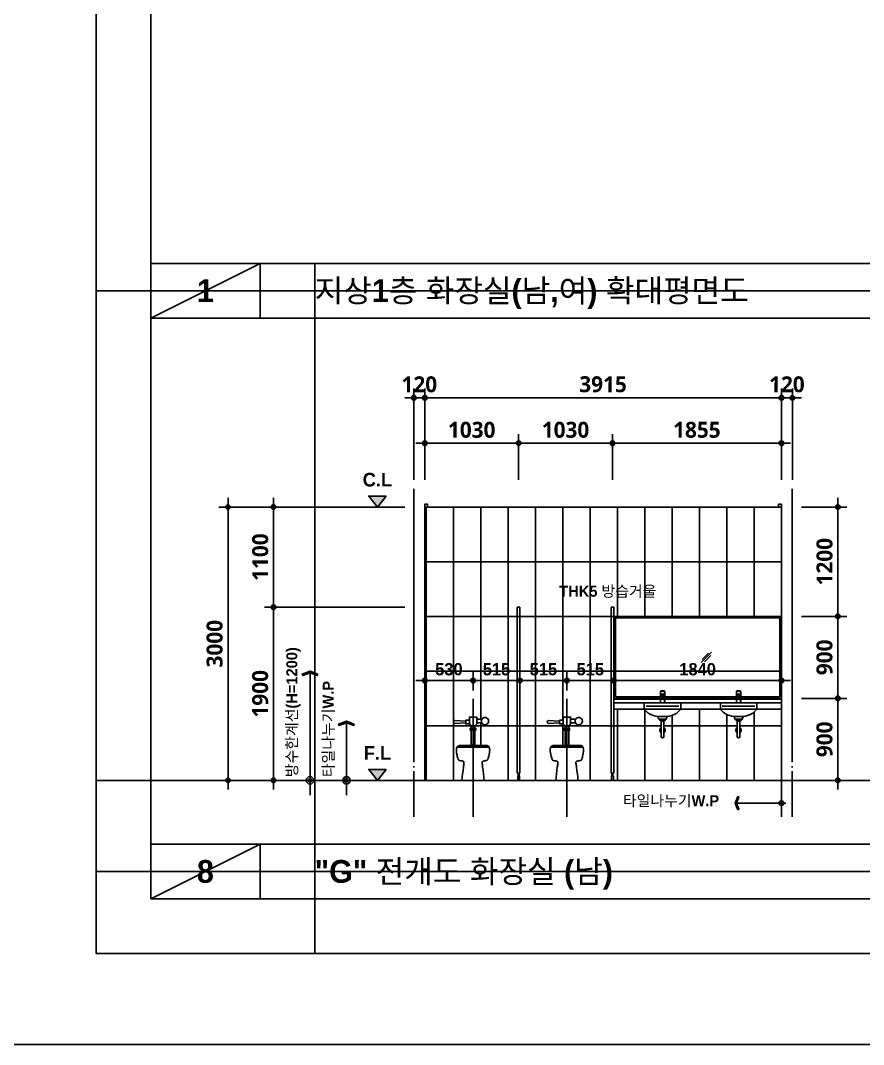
# Model space of a CAD drawing. Header units: millimetres. Extents: x 0 to 336000, y 0 to 30768.
# Drawn here: x 168195 to 177450, y 0 to 11241 of the extents above; entities that cross this region are included whole.
import ezdxf
from ezdxf.enums import TextEntityAlignment as Align

# ---------------------------------------------------------------- set-up
doc = ezdxf.new("R2010")
doc.units = ezdxf.units.MM
doc.header["$LTSCALE"] = 50
doc.linetypes.add('CEN', pattern=[62, 60, -1, 0, -1])
doc.linetypes.add('HID', pattern=[0.5, 0.25, -0.25])
doc.layers.get('Defpoints').update_dxf_attribs({"color": 153})
for name, color, linetype in [('A-ANNO-DIM', 4, 'Continuous'), ('A-ANNO-GRA1', 7, 'Continuous'), ('A-ANNO-LEAD', 4, 'Continuous'), ('A-ANNO-SYMB', 7, 'Continuous'), ('A-ANNO-TEXT1', 7, 'Continuous'), ('A-CEN', 1, 'CEN'), ('A-FLOR-TOIL-ELE2', 4, 'Continuous'), ('A-FLOR-TOIL-TILE', 8, 'Continuous'), ('A-ST-AXIS-DIM', 7, 'Continuous'), ('CEN', 1, 'Continuous'), ('DIM', 7, 'Continuous'), ('ELE2', 3, 'Continuous'), ('FUR', 4, 'Continuous'), ('HAT', 5, 'Continuous'), ('HID', 7, 'HID'), ('TO', 4, 'Continuous')]:
    doc.layers.add(name, color=color, linetype=linetype)
doc.layers.add('G(그리드1)', color=185, linetype='Continuous', plot=False)
doc.layers.add('G(그리드2)', color=235, linetype='Continuous', plot=False)
doc.styles.add('2020음성 1차', font='나눔고딕Bold.ttf')
doc.styles.add('SH_진천_나눔', font='')
doc.styles.get('SH_진천_나눔').set_extended_font_data('NanumGothic', bold=True)
doc.dimstyles.new('SHP 50', dxfattribs={"dimscale": 50, "dimtxt": 3.5, "dimasz": 1, "dimexe": 2, "dimexo": 2, "dimgap": 1, "dimtad": 1, "dimdec": 0, "dimzin": 0, "dimdsep": 46, "dimtxsty": 'SH_진천_나눔', "dimblk": 'DIMDOT', "dimcen": 0.09, "dimclrd": 256, "dimclre": 256, "dimclrt": 3, "dimadec": 0, "dimazin": 1, "dimtfac": 1, "dimtdec": 0, "dimtix": 1, "dimtmove": 2, "dimatfit": 0, "dimldrblk": 'DIMDOT', "dimfxl": 1, "dimtolj": 1, "dimtzin": 0, "dimlwd": -1, "dimlwe": -1, "dimarcsym": 0})
doc.dimstyles.new('SHP 50내부', dxfattribs={"dimscale": 50, "dimtxt": 2.7, "dimasz": 1, "dimexe": 2, "dimexo": 2, "dimgap": 1, "dimtad": 1, "dimdec": 0, "dimzin": 0, "dimdsep": 46, "dimtxsty": '2020음성 1차', "dimblk": 'DIMDOT', "dimcen": 0.09, "dimclrd": 256, "dimclre": 256, "dimclrt": 3, "dimadec": 0, "dimazin": 1, "dimtfac": 1, "dimtdec": 0, "dimtix": 1, "dimtmove": 2, "dimatfit": 0, "dimldrblk": 'DIMDOT', "dimfxl": 1, "dimtolj": 1, "dimtzin": 0, "dimlwd": -1, "dimlwe": -1, "dimarcsym": 0})

# ---------------------------------------------------------------- blocks, each defined once
blk = doc.blocks.new('DIMDOT')
at = {"color": 0}
blk.add_line((-2, 0), (2, 0), dxfattribs=at)
for radius in [0.5, 0.25]:
    blk.add_circle((0, 0), radius, dxfattribs=at)
blk = doc.blocks.new('*D22135')
at = {"layer": 'A-ST-AXIS-DIM'}
for p, q in [((172514, 6200), (172514, 7200)), ((172634, 6200), (172634, 7200)), ((172464, 7100), (172414, 7100)), ((172634, 7100), (172514, 7100)), ((172684, 7100), (172734, 7100))]:
    blk.add_line(p, q, dxfattribs=at)
at = {"layer": 'Defpoints', "color": 0}
for p in [(172514, 7100), (172514, 6100), (172634, 6100)]:
    blk.add_point(p, dxfattribs=at)
at = {"layer": 'A-ST-AXIS-DIM', "linetype": 'ByBlock', "xscale": 50, "yscale": 50, "zscale": 50}
blk.add_blockref('DIMDOT', (172514, 7100), dxfattribs=at)
at = {"layer": 'A-ST-AXIS-DIM', "linetype": 'ByBlock', "xscale": 50, "yscale": 50, "zscale": 50, "rotation": 180}
blk.add_blockref('DIMDOT', (172634, 7100), dxfattribs=at)
at = {"layer": 'A-ST-AXIS-DIM', "color": 3, "insert": (172574, 7246), "char_height": 175, "attachment_point": 5, "style": 'SH_진천_나눔'}
blk.add_mtext('\\A1;120', dxfattribs=at)
blk = doc.blocks.new('*D22136')
at = {"layer": 'A-ST-AXIS-DIM'}
for p, q in [((172634, 6200), (172634, 7200)), ((176549, 6200), (176549, 7200)), ((172684, 7100), (176499, 7100))]:
    blk.add_line(p, q, dxfattribs=at)
at = {"layer": 'Defpoints', "color": 0}
for p in [(176549, 7100), (172634, 6100), (176549, 6100)]:
    blk.add_point(p, dxfattribs=at)
at = {"layer": 'A-ST-AXIS-DIM', "linetype": 'ByBlock', "xscale": 50, "yscale": 50, "zscale": 50, "rotation": 180}
blk.add_blockref('DIMDOT', (172634, 7100), dxfattribs=at)
at = {"layer": 'A-ST-AXIS-DIM', "linetype": 'ByBlock', "xscale": 50, "yscale": 50, "zscale": 50}
blk.add_blockref('DIMDOT', (176549, 7100), dxfattribs=at)
at = {"layer": 'A-ST-AXIS-DIM', "color": 3, "insert": (174591, 7247), "char_height": 175, "attachment_point": 5, "style": 'SH_진천_나눔'}
blk.add_mtext('\\A1;3915', dxfattribs=at)
blk = doc.blocks.new('*D22137')
at = {"layer": 'A-ST-AXIS-DIM'}
for p, q in [((176549, 6200), (176549, 7200)), ((176669, 6200), (176669, 7200)), ((176499, 7100), (176449, 7100)), ((176549, 7100), (176669, 7100)), ((176719, 7100), (176769, 7100))]:
    blk.add_line(p, q, dxfattribs=at)
at = {"layer": 'Defpoints', "color": 0}
for p in [(176669, 7100), (176549, 6100), (176669, 6100)]:
    blk.add_point(p, dxfattribs=at)
at = {"layer": 'A-ST-AXIS-DIM', "linetype": 'ByBlock', "xscale": 50, "yscale": 50, "zscale": 50}
blk.add_blockref('DIMDOT', (176549, 7100), dxfattribs=at)
at = {"layer": 'A-ST-AXIS-DIM', "linetype": 'ByBlock', "xscale": 50, "yscale": 50, "zscale": 50, "rotation": 180}
blk.add_blockref('DIMDOT', (176669, 7100), dxfattribs=at)
at = {"layer": 'A-ST-AXIS-DIM', "color": 3, "insert": (176609, 7246), "char_height": 175, "attachment_point": 5, "style": 'SH_진천_나눔'}
blk.add_mtext('\\A1;120', dxfattribs=at)
blk = doc.blocks.new('*D22138')
at = {"layer": 'A-ST-AXIS-DIM'}
for p, q in [((172414, 5900), (170374, 5900)), ((170474, 5850), (170474, 2950)), ((172414, 2900), (170374, 2900))]:
    blk.add_line(p, q, dxfattribs=at)
at = {"layer": 'Defpoints', "color": 0}
for p in [(172514, 5900), (170474, 2900), (172514, 2900)]:
    blk.add_point(p, dxfattribs=at)
at = {"layer": 'A-ST-AXIS-DIM', "linetype": 'ByBlock', "xscale": 50, "yscale": 50, "zscale": 50}
for p, rotation in [((170474, 5900), 90), ((170474, 2900), 270)]:
    blk.add_blockref('DIMDOT', p, dxfattribs=dict(at, rotation=rotation))
at = {"layer": 'A-ST-AXIS-DIM', "color": 3, "insert": (170327, 4400), "char_height": 175, "attachment_point": 5, "rotation": 90, "style": 'SH_진천_나눔'}
blk.add_mtext('\\A1;3000', dxfattribs=at)
blk = doc.blocks.new('*D22139')
at = {"layer": 'A-ST-AXIS-DIM'}
for p, q in [((172414, 5900), (170874, 5900)), ((170974, 4850), (170974, 5850)), ((172414, 4800), (170874, 4800))]:
    blk.add_line(p, q, dxfattribs=at)
at = {"layer": 'Defpoints', "color": 0}
for p in [(170974, 5900), (172514, 5900), (172514, 4800)]:
    blk.add_point(p, dxfattribs=at)
at = {"layer": 'A-ST-AXIS-DIM', "linetype": 'ByBlock', "xscale": 50, "yscale": 50, "zscale": 50}
for p, rotation in [((170974, 5900), 90), ((170974, 4800), 270)]:
    blk.add_blockref('DIMDOT', p, dxfattribs=dict(at, rotation=rotation))
at = {"layer": 'A-ST-AXIS-DIM', "color": 3, "insert": (170828, 5350), "char_height": 175, "attachment_point": 5, "rotation": 90, "style": 'SH_진천_나눔'}
blk.add_mtext('\\A1;1100', dxfattribs=at)
blk = doc.blocks.new('*D22140')
at = {"layer": 'A-ST-AXIS-DIM'}
for p, q in [((172414, 4800), (170874, 4800)), ((170974, 4750), (170974, 2950)), ((172414, 2900), (170874, 2900))]:
    blk.add_line(p, q, dxfattribs=at)
at = {"layer": 'Defpoints', "color": 0}
for p in [(172514, 4800), (170974, 2900), (172514, 2900)]:
    blk.add_point(p, dxfattribs=at)
at = {"layer": 'A-ST-AXIS-DIM', "linetype": 'ByBlock', "xscale": 50, "yscale": 50, "zscale": 50}
for p, rotation in [((170974, 4800), 90), ((170974, 2900), 270)]:
    blk.add_blockref('DIMDOT', p, dxfattribs=dict(at, rotation=rotation))
at = {"layer": 'A-ST-AXIS-DIM', "color": 3, "insert": (170827, 3850), "char_height": 175, "attachment_point": 5, "rotation": 90, "style": 'SH_진천_나눔'}
blk.add_mtext('\\A1;1900', dxfattribs=at)
blk = doc.blocks.new('*D22141')
at = {"layer": 'A-ST-AXIS-DIM'}
for p, q in [((176769, 4700), (177269, 4700)), ((177169, 3850), (177169, 4650)), ((176769, 3800), (177269, 3800))]:
    blk.add_line(p, q, dxfattribs=at)
at = {"layer": 'Defpoints', "color": 0}
for p in [(176669, 4700), (177169, 4700), (176669, 3800)]:
    blk.add_point(p, dxfattribs=at)
at = {"layer": 'A-ST-AXIS-DIM', "linetype": 'ByBlock', "xscale": 50, "yscale": 50, "zscale": 50}
for p, rotation in [((177169, 4700), 90), ((177169, 3800), 270)]:
    blk.add_blockref('DIMDOT', p, dxfattribs=dict(at, rotation=rotation))
at = {"layer": 'A-ST-AXIS-DIM', "color": 3, "insert": (177022, 4250), "char_height": 175, "attachment_point": 5, "rotation": 90, "style": 'SH_진천_나눔'}
blk.add_mtext('\\A1;900', dxfattribs=at)
blk = doc.blocks.new('*D22142')
at = {"layer": 'A-ST-AXIS-DIM'}
for p, q in [((176769, 5900), (177269, 5900)), ((177169, 5850), (177169, 4750)), ((176769, 4700), (177269, 4700))]:
    blk.add_line(p, q, dxfattribs=at)
at = {"layer": 'Defpoints', "color": 0}
for p in [(176669, 5900), (176669, 4700), (177169, 4700)]:
    blk.add_point(p, dxfattribs=at)
at = {"layer": 'A-ST-AXIS-DIM', "linetype": 'ByBlock', "xscale": 50, "yscale": 50, "zscale": 50}
for p, rotation in [((177169, 5900), 90), ((177169, 4700), 270)]:
    blk.add_blockref('DIMDOT', p, dxfattribs=dict(at, rotation=rotation))
at = {"layer": 'A-ST-AXIS-DIM', "color": 3, "insert": (177023, 5300), "char_height": 175, "attachment_point": 5, "rotation": 90, "style": 'SH_진천_나눔'}
blk.add_mtext('\\A1;1200', dxfattribs=at)
blk = doc.blocks.new('*D22143')
at = {"layer": 'A-ST-AXIS-DIM'}
for p, q in [((172634, 6200), (172634, 6700)), ((173664, 6200), (173664, 6700)), ((173614, 6600), (172684, 6600))]:
    blk.add_line(p, q, dxfattribs=at)
at = {"layer": 'Defpoints', "color": 0}
for p in [(172634, 6600), (172634, 6100), (173664, 6100)]:
    blk.add_point(p, dxfattribs=at)
at = {"layer": 'A-ST-AXIS-DIM', "linetype": 'ByBlock', "xscale": 50, "yscale": 50, "zscale": 50, "rotation": 180}
blk.add_blockref('DIMDOT', (172634, 6600), dxfattribs=at)
at = {"layer": 'A-ST-AXIS-DIM', "linetype": 'ByBlock', "xscale": 50, "yscale": 50, "zscale": 50}
blk.add_blockref('DIMDOT', (173664, 6600), dxfattribs=at)
at = {"layer": 'A-ST-AXIS-DIM', "color": 3, "insert": (173149, 6747), "char_height": 175, "attachment_point": 5, "style": 'SH_진천_나눔'}
blk.add_mtext('\\A1;1030', dxfattribs=at)
blk = doc.blocks.new('ARROWX')
blk.add_lwpolyline([(-0.2, -0.5), (-0.293, -0.463), (-0.108, 0), (-0.293, 0.463), (-0.2, 0.5), (0, 0)], close=True)
for points in [[(-0.2, 0.5), (-0.293, 0.463), (0, 0), (-0.108, 0)], [(0, 0), (-0.108, 0), (-0.2, -0.5), (-0.293, -0.463)]]:
    blk.add_solid(points)
blk = doc.blocks.new('Z_DOT')
at = {"layer": 'DIM', "color": 0}
for p, q in [((0, -3), (0, 3)), ((-3, 0), (3, 0))]:
    blk.add_line(p, q, dxfattribs=at)
for radius in [0.75, 0.375]:
    blk.add_circle((0, 0), radius, dxfattribs=at)
blk = doc.blocks.new('*D22144')
at = {"layer": 'A-ST-AXIS-DIM'}
for p, q in [((173664, 6200), (173664, 6700)), ((174694, 6200), (174694, 6700)), ((173714, 6600), (174644, 6600))]:
    blk.add_line(p, q, dxfattribs=at)
at = {"layer": 'Defpoints', "color": 0}
for p in [(174694, 6600), (173664, 6100), (174694, 6100)]:
    blk.add_point(p, dxfattribs=at)
at = {"layer": 'A-ST-AXIS-DIM', "linetype": 'ByBlock', "xscale": 50, "yscale": 50, "zscale": 50, "rotation": 180}
blk.add_blockref('DIMDOT', (173664, 6600), dxfattribs=at)
at = {"layer": 'A-ST-AXIS-DIM', "linetype": 'ByBlock', "xscale": 50, "yscale": 50, "zscale": 50}
blk.add_blockref('DIMDOT', (174694, 6600), dxfattribs=at)
at = {"layer": 'A-ST-AXIS-DIM', "color": 3, "insert": (174179, 6747), "char_height": 175, "attachment_point": 5, "style": 'SH_진천_나눔'}
blk.add_mtext('\\A1;1030', dxfattribs=at)
blk = doc.blocks.new('*D22145')
at = {"layer": 'A-ST-AXIS-DIM'}
for p, q in [((174694, 6200), (174694, 6700)), ((176549, 6200), (176549, 6700)), ((176499, 6600), (174744, 6600))]:
    blk.add_line(p, q, dxfattribs=at)
at = {"layer": 'Defpoints', "color": 0}
for p in [(174694, 6600), (174694, 6100), (176549, 6100)]:
    blk.add_point(p, dxfattribs=at)
at = {"layer": 'A-ST-AXIS-DIM', "linetype": 'ByBlock', "xscale": 50, "yscale": 50, "zscale": 50, "rotation": 180}
blk.add_blockref('DIMDOT', (174694, 6600), dxfattribs=at)
at = {"layer": 'A-ST-AXIS-DIM', "linetype": 'ByBlock', "xscale": 50, "yscale": 50, "zscale": 50}
blk.add_blockref('DIMDOT', (176549, 6600), dxfattribs=at)
at = {"layer": 'A-ST-AXIS-DIM', "color": 3, "insert": (175621, 6747), "char_height": 175, "attachment_point": 5, "style": 'SH_진천_나눔'}
blk.add_mtext('\\A1;1855', dxfattribs=at)
blk = doc.blocks.new('_CIDOTB')
at = {"color": 0, "linetype": 'ByBlock'}
blk.add_line((2, 0), (-1, 0), dxfattribs=at)
blk.add_circle((0, 0), 0.5, dxfattribs=at)
blk = doc.blocks.new('*D22146')
at = {"layer": 'A-ANNO-DIM'}
for p, q in [((173164, 3895), (173164, 4095)), ((173629, 3995), (173214, 3995)), ((173679, 4009), (173679, 3895))]:
    blk.add_line(p, q, dxfattribs=at)
at = {"layer": 'Defpoints', "color": 0}
for p in [(173679, 4109), (173164, 3995), (173164, 3795)]:
    blk.add_point(p, dxfattribs=at)
at = {"layer": 'A-ANNO-DIM', "linetype": 'ByBlock', "xscale": 50, "yscale": 50, "zscale": 50, "rotation": 180}
blk.add_blockref('DIMDOT', (173164, 3995), dxfattribs=at)
at = {"layer": 'A-ANNO-DIM', "linetype": 'ByBlock', "xscale": 50, "yscale": 50, "zscale": 50}
blk.add_blockref('DIMDOT', (173679, 3995), dxfattribs=at)
at = {"layer": 'A-ANNO-DIM', "color": 3, "insert": (173421, 4119), "char_height": 135, "attachment_point": 5, "style": '2020음성 1차'}
blk.add_mtext('\\A1;515', dxfattribs=at)
blk = doc.blocks.new('*D22147')
at = {"layer": 'A-ANNO-DIM'}
for p, q in [((173164, 3886), (173164, 4095)), ((172634, 4000), (172634, 3895)), ((172684, 3995), (173114, 3995))]:
    blk.add_line(p, q, dxfattribs=at)
at = {"layer": 'Defpoints', "color": 0}
for p in [(172634, 4100), (173164, 3995), (173164, 3786)]:
    blk.add_point(p, dxfattribs=at)
at = {"layer": 'A-ANNO-DIM', "linetype": 'ByBlock', "xscale": 50, "yscale": 50, "zscale": 50, "rotation": 180}
blk.add_blockref('DIMDOT', (172634, 3995), dxfattribs=at)
at = {"layer": 'A-ANNO-DIM', "linetype": 'ByBlock', "xscale": 50, "yscale": 50, "zscale": 50}
blk.add_blockref('DIMDOT', (173164, 3995), dxfattribs=at)
at = {"layer": 'A-ANNO-DIM', "color": 3, "insert": (172899, 4119), "char_height": 135, "attachment_point": 5, "style": '2020음성 1차'}
blk.add_mtext('\\A1;530', dxfattribs=at)
blk = doc.blocks.new('*D22148')
at = {"layer": 'A-ANNO-DIM'}
for p, q in [((174194, 3886), (174194, 4095)), ((174659, 3995), (174244, 3995)), ((174709, 4000), (174709, 3895))]:
    blk.add_line(p, q, dxfattribs=at)
at = {"layer": 'Defpoints', "color": 0}
for p in [(174709, 4100), (174194, 3995), (174194, 3786)]:
    blk.add_point(p, dxfattribs=at)
at = {"layer": 'A-ANNO-DIM', "linetype": 'ByBlock', "xscale": 50, "yscale": 50, "zscale": 50, "rotation": 180}
blk.add_blockref('DIMDOT', (174194, 3995), dxfattribs=at)
at = {"layer": 'A-ANNO-DIM', "linetype": 'ByBlock', "xscale": 50, "yscale": 50, "zscale": 50}
blk.add_blockref('DIMDOT', (174709, 3995), dxfattribs=at)
at = {"layer": 'A-ANNO-DIM', "color": 3, "insert": (174451, 4119), "char_height": 135, "attachment_point": 5, "style": '2020음성 1차'}
blk.add_mtext('\\A1;515', dxfattribs=at)
blk = doc.blocks.new('*D22149')
at = {"layer": 'A-ANNO-DIM'}
for p, q in [((174194, 3895), (174194, 4095)), ((173679, 4000), (173679, 3895)), ((173729, 3995), (174144, 3995))]:
    blk.add_line(p, q, dxfattribs=at)
at = {"layer": 'Defpoints', "color": 0}
for p in [(173679, 4100), (174194, 3995), (174194, 3795)]:
    blk.add_point(p, dxfattribs=at)
at = {"layer": 'A-ANNO-DIM', "linetype": 'ByBlock', "xscale": 50, "yscale": 50, "zscale": 50, "rotation": 180}
blk.add_blockref('DIMDOT', (173679, 3995), dxfattribs=at)
at = {"layer": 'A-ANNO-DIM', "linetype": 'ByBlock', "xscale": 50, "yscale": 50, "zscale": 50}
blk.add_blockref('DIMDOT', (174194, 3995), dxfattribs=at)
at = {"layer": 'A-ANNO-DIM', "color": 3, "insert": (173936, 4119), "char_height": 135, "attachment_point": 5, "style": '2020음성 1차'}
blk.add_mtext('\\A1;515', dxfattribs=at)
blk = doc.blocks.new('레버형 수도꼭지')
at = {"layer": 'TO'}
h = blk.add_hatch(dxfattribs=at)
h.set_pattern_fill('ANSI37', color=256, scale=10, style=0)
h.set_pattern_definition([(45, (123210.5049, 58331.802), (-0.8838834765, 0.8838834765), []), (135, (123210.5049, 58331.802), (-0.8838834765, -0.8838834765), [])])
edge = h.paths.add_edge_path()
edge.add_ellipse((-228341, -110348), major_axis=(14.3, 0), ratio=0.258819, start_angle=22.7288, end_angle=90, ccw=False)
edge.add_ellipse((-228341, -110345), major_axis=(14.3, 0), ratio=0.258819, start_angle=270, end_angle=337.2712, ccw=False)
edge.add_line((-228341, -110349), (-228341, -110344))
edge = h.paths.add_edge_path()
edge.add_ellipse((-228341, -110348), major_axis=(14.3, 0), ratio=0.258819, start_angle=90, end_angle=157.2712, ccw=False)
edge.add_line((-228341, -110344), (-228341, -110349))
edge.add_ellipse((-228341, -110345), major_axis=(14.3, 0), ratio=0.258819, start_angle=202.7288, end_angle=270, ccw=False)
for p, q in [((-228374, -110300), (-228375, -110435)), ((-228374, -110297), (-228374, -110260)), ((-228374, -110297), (-228307, -110297)), ((-228374, -110300), (-228307, -110300)), ((-228361, -110310), (-228361, -110312)), ((-228320, -110312), (-228320, -110310)), ((-228307, -110297), (-228307, -110260)), ((-228307, -110300), (-228307, -110435)), ((-228375, -110435), (-228307, -110435)), ((-228358, -110336), (-228358, -110344)), ((-228357, -110348), (-228358, -110345)), ((-228325, -110348), (-228324, -110345)), ((-228324, -110336), (-228324, -110344))]:
    blk.add_line(p, q, dxfattribs=at)
for centre, radius, start, end in [((-228350, -110260), 24.5, 157.7871, 180), ((-228362, -110255), 11.4, 104.5511, 157.7871), ((-228233, -110338), 143, 163.5148, 164.4695), ((-228341, -110337), 95.7, 75.4489, 104.5511), ((-228320, -110255), 11.4, 22.2129, 75.4489), ((-228449, -110338), 143, 15.5305, 16.4852), ((-228332, -110260), 24.5, 0, 22.2129)]:
    blk.add_arc(centre, radius, start, end, dxfattribs=at)
at = {"layer": 'TO', "extrusion": (0, 0, -1)}
for centre, major_axis, ratio, start_param, end_param in [((-228361, -110310), (-0.625, 0.345), 0.985024, -0.521073, 0.03416), ((-228342, -110311), (19.7, 0), 0.087155, 1.571005, 3.055326), ((-228342, -110313), (-18.8, 5.9), 0.963674, 4.591114, 5.956008), ((-228340, -110311), (-19.7, 0), 0.087155, 3.227859, 4.712181), ((-228340, -110313), (18.8, 5.9), 0.963674, 0.327177, 1.692071), ((-228321, -110310), (0.625, 0.345), 0.985024, -0.020425, 0.521078), ((-228341, -110344), (17.1, 0), 0.258819, 3.034181, 6.390597), ((-228341, -110336), (17.1, 0), 0.258819, 3.141593, 6.283185), ((-228341, -110348), (-15.7, 0), 0.258819, 3.141593, 9.424778), ((-228341, -110348), (-14.3, 0), 0.258819, 3.141593, 9.424778), ((-228341, -110345), (-14.3, 0), 0.258819, 3.538286, 5.886492)]:
    blk.add_ellipse(centre, major_axis=major_axis, ratio=ratio, start_param=start_param, end_param=end_param, dxfattribs=at)
at = {"layer": 'TO'}
for points, knots in [([(-228374, -110263), (-228375, -110262), (-228374, -110261), (-228374, -110259), (-228374, -110258), (-228374, -110255), (-228373, -110253), (-228371, -110249), (-228369, -110247), (-228363, -110246), (-228361, -110246), (-228356, -110246), (-228354, -110246), (-228350, -110247), (-228348, -110247), (-228345, -110247), (-228343, -110247), (-228341, -110247)], [0, 0, 0, 0, 0.055247, 0.055247, 0.141133, 0.141133, 0.312907, 0.312907, 0.656453, 0.656453, 0.828227, 0.828227, 0.914113, 0.914113, 0.957057, 0.957057, 1, 1, 1, 1]), ([(-228361, -110313), (-228363, -110318), (-228364, -110322), (-228366, -110328), (-228367, -110329), (-228367, -110331), (-228368, -110332), (-228369, -110336), (-228370, -110339), (-228371, -110348), (-228371, -110354), (-228373, -110367), (-228373, -110374), (-228374, -110390), (-228374, -110398), (-228374, -110412), (-228374, -110417), (-228375, -110423), (-228375, -110426), (-228375, -110430), (-228375, -110433), (-228375, -110435)], [0, 0, 0, 0, 0.25, 0.25, 0.3125, 0.3125, 0.375, 0.375, 0.5, 0.5, 0.625, 0.625, 0.75, 0.75, 0.875, 0.875, 0.9375, 0.9375, 0.96875, 0.96875, 1, 1, 1, 1]), ([(-228341, -110250), (-228343, -110250), (-228344, -110250), (-228347, -110250), (-228348, -110250), (-228352, -110250), (-228354, -110249), (-228358, -110249), (-228361, -110248), (-228366, -110248), (-228369, -110248), (-228371, -110253), (-228372, -110255), (-228373, -110261), (-228373, -110265), (-228374, -110273), (-228374, -110278), (-228374, -110286), (-228374, -110289), (-228374, -110292), (-228374, -110294), (-228374, -110296), (-228374, -110297), (-228374, -110297)], [0, 0, 0, 0, 0.03125, 0.03125, 0.0625, 0.0625, 0.125, 0.125, 0.25, 0.25, 0.5, 0.5, 0.625, 0.625, 0.75, 0.75, 0.875, 0.875, 0.9375, 0.9375, 0.96875, 0.96875, 1, 1, 1, 1]), ([(-228374, -110297), (-228374, -110297), (-228374, -110296), (-228374, -110294), (-228374, -110293), (-228374, -110289), (-228374, -110287), (-228374, -110279), (-228374, -110275), (-228373, -110266), (-228372, -110263), (-228371, -110257), (-228371, -110255), (-228369, -110252), (-228368, -110251), (-228365, -110250), (-228363, -110250), (-228360, -110250), (-228358, -110251), (-228353, -110251), (-228351, -110252), (-228348, -110252), (-228347, -110252), (-228344, -110252), (-228343, -110252), (-228341, -110252)], [0, 0, 0, 0, 0.03125, 0.03125, 0.0625, 0.0625, 0.125, 0.125, 0.25, 0.25, 0.375, 0.375, 0.5, 0.5, 0.625, 0.625, 0.75, 0.75, 0.875, 0.875, 0.9375, 0.9375, 0.96875, 0.96875, 1, 1, 1, 1]), ([(-228374, -110300), (-228374, -110302), (-228374, -110303), (-228374, -110307), (-228374, -110308), (-228373, -110313), (-228373, -110315), (-228373, -110320), (-228372, -110323), (-228372, -110326), (-228372, -110328), (-228371, -110330), (-228371, -110331), (-228370, -110331), (-228370, -110330), (-228369, -110328), (-228369, -110326), (-228366, -110319), (-228364, -110314), (-228361, -110310)], [0, 0, 0, 0, 0.03125, 0.03125, 0.0625, 0.0625, 0.125, 0.125, 0.1875, 0.1875, 0.25, 0.25, 0.3125, 0.3125, 0.375, 0.375, 0.5, 0.5, 1, 1, 1, 1]), ([(-228370, -110329), (-228370, -110330), (-228370, -110330), (-228370, -110330), (-228370, -110330), (-228371, -110330), (-228371, -110330), (-228372, -110327), (-228372, -110323), (-228373, -110315), (-228373, -110313), (-228374, -110308), (-228374, -110307), (-228374, -110303), (-228374, -110302), (-228374, -110300)], [0, 0, 0, 0, 0.054942, 0.054942, 0.140857, 0.140857, 0.312685, 0.312685, 0.656343, 0.656343, 0.828171, 0.828171, 0.914086, 0.914086, 1, 1, 1, 1]), ([(-228370, -110330), (-228370, -110330), (-228370, -110330), (-228370, -110330), (-228370, -110329), (-228369, -110329), (-228369, -110328), (-228369, -110327), (-228368, -110325), (-228367, -110323), (-228367, -110321), (-228366, -110319), (-228365, -110316), (-228363, -110314), (-228362, -110312), (-228362, -110310), (-228361, -110310)], [0, 0, 0, 0, 0.008544, 0.024611, 0.042457, 0.061431, 0.092477, 0.143193, 0.194133, 0.291303, 0.393966, 0.504737, 0.622577, 0.748222, 0.885676, 1, 1, 1, 1]), ([(-228341, -110245), (-228343, -110245), (-228345, -110245), (-228348, -110245), (-228349, -110245), (-228353, -110244), (-228355, -110244), (-228358, -110244), (-228359, -110244), (-228362, -110244), (-228363, -110244), (-228364, -110244), (-228365, -110244), (-228366, -110245)], [0, 0, 0, 0, 0.10427, 0.10427, 0.20854, 0.20854, 0.417079, 0.417079, 0.625619, 0.625619, 0.834159, 0.834159, 1, 1, 1, 1]), ([(-228361, -110310), (-228361, -110309), (-228359, -110308), (-228352, -110306), (-228347, -110305), (-228342, -110305)], [0, 0, 0, 0, 0.5, 0.5, 1, 1, 1, 1]), ([(-228361, -110310), (-228361, -110310), (-228361, -110309), (-228361, -110309), (-228360, -110309), (-228360, -110308), (-228360, -110308), (-228360, -110308)], [0, 0, 0, 0, 0.059607, 0.291171, 0.606391, 0.932673, 1, 1, 1, 1]), ([(-228361, -110312), (-228361, -110312), (-228361, -110312), (-228361, -110312), (-228361, -110312), (-228361, -110312), (-228361, -110312), (-228361, -110313), (-228361, -110313), (-228361, -110313), (-228361, -110313), (-228361, -110313), (-228361, -110313)], [0, 0, 0, 0, 0.175016, 0.175016, 0.175016, 0.450335, 0.450335, 0.450335, 0.724932, 0.724932, 0.724932, 1, 1, 1, 1]), ([(-228342, -110304), (-228347, -110304), (-228351, -110305), (-228357, -110307), (-228358, -110307), (-228359, -110308)], [0, 0, 0, 0, 0.632436, 0.632436, 1, 1, 1, 1]), ([(-228316, -110245), (-228317, -110244), (-228317, -110244), (-228320, -110244), (-228322, -110244), (-228327, -110244), (-228329, -110244), (-228332, -110245), (-228334, -110245), (-228337, -110245), (-228339, -110245), (-228341, -110245)], [0, 0, 0, 0, 0.176828, 0.176828, 0.588414, 0.588414, 0.794207, 0.794207, 0.897103, 0.897103, 1, 1, 1, 1]), ([(-228307, -110263), (-228307, -110262), (-228307, -110261), (-228307, -110259), (-228308, -110258), (-228308, -110255), (-228309, -110253), (-228311, -110249), (-228313, -110247), (-228319, -110246), (-228321, -110246), (-228326, -110246), (-228328, -110246), (-228332, -110247), (-228333, -110247), (-228337, -110247), (-228339, -110247), (-228341, -110247)], [0, 0, 0, 0, 0.055247, 0.055247, 0.141133, 0.141133, 0.312907, 0.312907, 0.656453, 0.656453, 0.828227, 0.828227, 0.914113, 0.914113, 0.957057, 0.957057, 1, 1, 1, 1]), ([(-228307, -110297), (-228307, -110297), (-228307, -110296), (-228307, -110294), (-228307, -110292), (-228307, -110289), (-228307, -110286), (-228308, -110278), (-228308, -110274), (-228308, -110265), (-228309, -110261), (-228310, -110255), (-228310, -110253), (-228312, -110250), (-228313, -110249), (-228316, -110248), (-228317, -110248), (-228321, -110248), (-228323, -110249), (-228328, -110249), (-228330, -110250), (-228333, -110250), (-228335, -110250), (-228337, -110250), (-228339, -110250), (-228341, -110250)], [0, 0, 0, 0, 0.029977, 0.029977, 0.061268, 0.061268, 0.12385, 0.12385, 0.249014, 0.249014, 0.374179, 0.374179, 0.499343, 0.499343, 0.624507, 0.624507, 0.749671, 0.749671, 0.874836, 0.874836, 0.937418, 0.937418, 0.968709, 0.968709, 1, 1, 1, 1]), ([(-228341, -110252), (-228339, -110252), (-228338, -110252), (-228335, -110252), (-228334, -110252), (-228330, -110252), (-228329, -110251), (-228324, -110251), (-228322, -110250), (-228316, -110250), (-228314, -110250), (-228311, -110255), (-228310, -110257), (-228309, -110263), (-228309, -110266), (-228308, -110275), (-228308, -110279), (-228308, -110287), (-228307, -110289), (-228307, -110293), (-228307, -110294), (-228307, -110296), (-228307, -110297), (-228307, -110297)], [0, 0, 0, 0, 0.03125, 0.03125, 0.0625, 0.0625, 0.125, 0.125, 0.25, 0.25, 0.5, 0.5, 0.625, 0.625, 0.75, 0.75, 0.875, 0.875, 0.9375, 0.9375, 0.96875, 0.96875, 1, 1, 1, 1]), ([(-228322, -110308), (-228323, -110307), (-228325, -110307), (-228330, -110305), (-228335, -110304), (-228340, -110304)], [0, 0, 0, 0, 0.361277, 0.361277, 1, 1, 1, 1]), ([(-228340, -110305), (-228335, -110305), (-228330, -110306), (-228323, -110308), (-228321, -110309), (-228320, -110310)], [0, 0, 0, 0, 0.5, 0.5, 1, 1, 1, 1]), ([(-228322, -110308), (-228322, -110308), (-228322, -110308), (-228321, -110309), (-228321, -110309), (-228321, -110309), (-228321, -110310), (-228321, -110310)], [0, 0, 0, 0, 0.069955, 0.366618, 0.668091, 0.949781, 1, 1, 1, 1]), ([(-228321, -110310), (-228320, -110310), (-228320, -110311), (-228319, -110313), (-228317, -110316), (-228316, -110318), (-228315, -110321), (-228314, -110323), (-228313, -110325), (-228313, -110327), (-228312, -110329), (-228312, -110330), (-228312, -110330), (-228312, -110330), (-228312, -110330), (-228312, -110330)], [0, 0, 0, 0, 0.080269, 0.228603, 0.371615, 0.492812, 0.604279, 0.709069, 0.806733, 0.896616, 0.944459, 0.967209, 0.984736, 0.999101, 1, 1, 1, 1]), ([(-228320, -110310), (-228318, -110314), (-228316, -110319), (-228313, -110326), (-228313, -110328), (-228312, -110330), (-228312, -110331), (-228311, -110331), (-228311, -110330), (-228310, -110327), (-228309, -110323), (-228309, -110315), (-228308, -110313), (-228308, -110308), (-228308, -110307), (-228308, -110303), (-228308, -110302), (-228308, -110300)], [0, 0, 0, 0, 0.5, 0.5, 0.625, 0.625, 0.6875, 0.6875, 0.75, 0.75, 0.875, 0.875, 0.9375, 0.9375, 0.96875, 0.96875, 1, 1, 1, 1]), ([(-228320, -110313), (-228320, -110313), (-228320, -110313), (-228320, -110313), (-228320, -110313), (-228320, -110313), (-228320, -110312), (-228320, -110312), (-228320, -110312), (-228320, -110312), (-228320, -110312), (-228320, -110312), (-228320, -110312)], [0, 0, 0, 0, 0.275354, 0.275354, 0.275354, 0.550753, 0.550753, 0.550753, 0.825533, 0.825533, 0.825533, 1, 1, 1, 1]), ([(-228307, -110435), (-228307, -110433), (-228307, -110430), (-228307, -110426), (-228307, -110424), (-228307, -110417), (-228307, -110412), (-228308, -110399), (-228308, -110390), (-228309, -110375), (-228309, -110368), (-228310, -110355), (-228311, -110349), (-228312, -110340), (-228313, -110336), (-228314, -110332), (-228314, -110331), (-228315, -110329), (-228315, -110328), (-228317, -110322), (-228319, -110318), (-228320, -110313)], [0, 0, 0, 0, 0.03125, 0.03125, 0.0625, 0.0625, 0.125, 0.125, 0.25, 0.25, 0.375, 0.375, 0.5, 0.5, 0.625, 0.625, 0.6875, 0.6875, 0.75, 0.75, 1, 1, 1, 1]), ([(-228308, -110300), (-228308, -110302), (-228308, -110303), (-228308, -110306), (-228308, -110308), (-228308, -110312), (-228309, -110315), (-228309, -110323), (-228310, -110327), (-228311, -110330), (-228311, -110330), (-228312, -110331), (-228312, -110330), (-228312, -110330)], [0, 0, 0, 0, 0.086304, 0.086304, 0.172607, 0.172607, 0.345214, 0.345214, 0.690429, 0.690429, 0.863036, 0.863036, 1, 1, 1, 1]), ([(-228374, -110435), (-228374, -110433), (-228374, -110431), (-228374, -110428), (-228374, -110426), (-228373, -110421), (-228373, -110418), (-228372, -110407), (-228372, -110401), (-228370, -110389), (-228369, -110383), (-228367, -110373), (-228365, -110368), (-228363, -110360), (-228361, -110357), (-228358, -110352), (-228357, -110350), (-228356, -110349)], [0, 0, 0, 0, 0.0404138, 0.0404138, 0.0808277, 0.0808277, 0.1616554, 0.1616554, 0.3233107, 0.3233107, 0.4849661, 0.4849661, 0.6466214, 0.6466214, 0.8082768, 0.8082768, 0.9542949, 0.9542949, 0.9542949, 0.9542949]), ([(-228326, -110349), (-228325, -110350), (-228323, -110352), (-228321, -110357), (-228319, -110360), (-228317, -110368), (-228315, -110373), (-228313, -110383), (-228312, -110388), (-228310, -110401), (-228310, -110407), (-228309, -110418), (-228308, -110421), (-228308, -110426), (-228308, -110428), (-228308, -110431), (-228308, -110433), (-228307, -110435)], [0.047962, 0.047962, 0.047962, 0.047962, 0.1919518, 0.1919518, 0.3535615, 0.3535615, 0.5151711, 0.5151711, 0.6767807, 0.6767807, 0.8383904, 0.8383904, 0.9191952, 0.9191952, 0.9595976, 0.9595976, 1, 1, 1, 1])]:
    blk.add_open_spline(points, degree=3, knots=knots, dxfattribs=at)
for points, degree in [([(-228340, -110304), (-228341, -110304), (-228341, -110304), (-228342, -110304)], 3), ([(-228342, -110305), (-228341, -110305), (-228341, -110305), (-228340, -110305)], 3), ([(-228340, -110313), (-228341, -110313), (-228341, -110313), (-228342, -110313)], 3), ([(-228375, -110435), (-228375, -110421)], 1), ([(-228312, -110330), (-228312, -110330)], 1), ([(-228307, -110421), (-228307, -110435)], 1)]:
    blk.add_open_spline(points, degree=degree, dxfattribs=at)
blk = doc.blocks.new('*D22150')
at = {"layer": 'A-ANNO-DIM'}
for p, q in [((176549, 3900), (176549, 4095)), ((174709, 4000), (174709, 3895)), ((174759, 3995), (176499, 3995))]:
    blk.add_line(p, q, dxfattribs=at)
at = {"layer": 'Defpoints', "color": 0}
for p in [(174709, 4100), (176549, 3995), (176549, 3800)]:
    blk.add_point(p, dxfattribs=at)
at = {"layer": 'A-ANNO-DIM', "linetype": 'ByBlock', "xscale": 50, "yscale": 50, "zscale": 50, "rotation": 180}
blk.add_blockref('DIMDOT', (174709, 3995), dxfattribs=at)
at = {"layer": 'A-ANNO-DIM', "linetype": 'ByBlock', "xscale": 50, "yscale": 50, "zscale": 50}
blk.add_blockref('DIMDOT', (176549, 3995), dxfattribs=at)
at = {"layer": 'A-ANNO-DIM', "color": 3, "insert": (175629, 4119), "char_height": 135, "attachment_point": 5, "style": '2020음성 1차'}
blk.add_mtext('\\A1;1840', dxfattribs=at)
blk = doc.blocks.new('*D22151')
at = {"layer": 'A-ST-AXIS-DIM'}
for p, q in [((176769, 3800), (177269, 3800)), ((177169, 3750), (177169, 2950)), ((176769, 2900), (177269, 2900))]:
    blk.add_line(p, q, dxfattribs=at)
at = {"layer": 'Defpoints', "color": 0}
for p in [(176669, 3800), (176669, 2900), (177169, 2900)]:
    blk.add_point(p, dxfattribs=at)
at = {"layer": 'A-ST-AXIS-DIM', "linetype": 'ByBlock', "xscale": 50, "yscale": 50, "zscale": 50}
for p, rotation in [((177169, 3800), 90), ((177169, 2900), 270)]:
    blk.add_blockref('DIMDOT', p, dxfattribs=dict(at, rotation=rotation))
at = {"layer": 'A-ST-AXIS-DIM', "color": 3, "insert": (177022, 3350), "char_height": 175, "attachment_point": 5, "rotation": 90, "style": 'SH_진천_나눔'}
blk.add_mtext('\\A1;900', dxfattribs=at)

msp = doc.modelspace()

# ---------------------------------------------------------------- hatches: boundary and pattern name
at = {"layer": 'A-ANNO-SYMB', "transparency": 33554687}
h = msp.add_hatch(color=256, dxfattribs=at)
h.dxf.hatch_style = 1
h.paths.add_polyline_path([(172209.3, 6020.5), (172018.4, 6020.5), (172113.9, 5900)])
h = msp.add_hatch(color=256, dxfattribs=at)
h.dxf.hatch_style = 1
h.paths.add_polyline_path([(172209.3, 3020.5), (172018.4, 3020.5), (172113.9, 2900)])

# ---------------------------------------------------------------- linework, layer by layer
at = {"layer": 'A-ANNO-GRA1'}
for p, q in [((203900, 8575), (169625.2, 8575)), ((170825.2, 8575), (170825.2, 7975)), ((203900, 7975), (169625.2, 7975)), ((203900, 2200), (169625.2, 2200)), ((170825.2, 2200), (170825.2, 1600))]:
    msp.add_line(p, q, dxfattribs=at)
msp.add_lwpolyline([(169625.2, 27100), (169625.2, 1600), (203900, 1600), (203900, 27100)], close=True, dxfattribs=at)
at = {"layer": 'A-ANNO-LEAD'}
msp.add_lwpolyline([(175831.8, 4543.4, 0, 40, 0), (175764.9, 4643.1, 0, 0, 0), (175543, 4974, 0, 0, 0), (175293, 4974, 0, 0, 0)], format="xyseb", dxfattribs=at)
at = {"layer": 'A-ANNO-SYMB'}
for p, q in [((171373.9, 4081.4), (171373.9, 3001.4)), ((171773.9, 3525.4), (171773.9, 3062)), ((176062.8, 2650), (176448.9, 2650))]:
    msp.add_line(p, q, dxfattribs=at)
at = {"layer": 'A-ANNO-SYMB', "transparency": 33554687}
for points in [[(172209.3, 6020.5), (172018.4, 6020.5), (172113.9, 5900)], [(172209.3, 3020.5), (172018.4, 3020.5), (172113.9, 2900)]]:
    msp.add_lwpolyline(points, close=True, dxfattribs=at)
at = {"layer": 'A-CEN'}
for p, q in [((172513.9, 6100), (172513.9, 2500)), ((176668.9, 6100), (176668.9, 2500))]:
    msp.add_line(p, q, dxfattribs=at)
at = {"layer": 'A-FLOR-TOIL-ELE2'}
for p, q in [((173083.9, 3530), (173083.9, 3550)), ((173123.9, 3560), (173123.9, 3520)), ((173143.9, 3500), (173183.9, 3500)), ((173203.9, 3530), (173203.9, 3570)), ((174113.9, 3530), (174113.9, 3550)), ((174153.9, 3560), (174153.9, 3520)), ((174173.9, 3500), (174213.9, 3500)), ((174233.9, 3530), (174233.9, 3570)), ((173143.9, 3470), (173183.9, 3470)), ((173183.9, 3450), (173143.9, 3450)), ((174173.9, 3470), (174213.9, 3470)), ((174213.9, 3450), (174173.9, 3450)), ((172988.9, 3265), (173338.9, 3265)), ((174018.9, 3265), (174368.9, 3265))]:
    msp.add_line(p, q, dxfattribs=at)
for points in [[(173285.4, 2900, 0.0180129), (173269.3, 3044, -0.0149456), (173263.9, 3090, -0.0218705), (173263.6, 3095.3, -0.0250611), (173263.9, 3100, -0.1729889), (173266.2, 3105, -0.1014298), (173273.9, 3110, -0.0753342), (173283.6, 3112.3, 0.0479594), (173298.9, 3115, 0.0271373), (173320.1, 3122.2, 0.1327098), (173323.9, 3125, 0.0854027), (173326.5, 3129.9, 0.018228), (173333.9, 3155, 0.0075446), (173339.6, 3179.1, 0.0087983), (173343.9, 3200, 0.0459014), (173346.8, 3231.9, 0.0632361), (173343.9, 3255, 0.0528089), (173340.5, 3264, 0.284079), (173338.9, 3265), (173338.8, 3270.9), (173319.5, 3282.4), (173183.9, 3284.9), (173183.9, 3450), (173193.9, 3450), (173193.9, 3470), (173183.9, 3470), (173183.9, 3500), (173203.9, 3520), (173203.9, 3530), (173259.2, 3530, 3.7320508), (173259.2, 3570), (173203.9, 3570), (173203.9, 3595), (173123.9, 3595), (173123.9, 3560), (173083.9, 3560), (173083.9, 3550), (172963.9, 3555, 1.0425343), (172963.9, 3525), (173083.9, 3530), (173083.9, 3520), (173123.9, 3520), (173143.9, 3500), (173143.9, 3470), (173133.9, 3470), (173133.9, 3450), (173143.9, 3450), (173143.9, 3284.9), (173013.4, 3282.4), (172991.7, 3270.9), (172988.9, 3265, 0.284079), (172987.2, 3264, 0.0528089), (172983.9, 3255, 0.0632361), (172980.9, 3231.9, 0.0459014), (172983.9, 3200, 0.0087983), (172988.1, 3179.1, 0.0075446), (172993.9, 3155, 0.018228), (173001.2, 3129.9, 0.0854027), (173003.9, 3125, 0.1327098), (173007.6, 3122.2, 0.0271373), (173028.9, 3115, 0.0479594), (173044.2, 3112.3, -0.0753342), (173053.9, 3110, -0.1014298), (173061.5, 3105, -0.1729889), (173063.9, 3100, -0.0250611), (173064.1, 3095.3, -0.0218705), (173063.9, 3090, -0.0149456), (173058.5, 3044, 0.0180129), (173042.4, 2900)], [(174315.4, 2900, 0.0180129), (174299.3, 3044, -0.0149456), (174293.9, 3090, -0.0218705), (174293.6, 3095.3, -0.0250611), (174293.9, 3100, -0.1729889), (174296.2, 3105, -0.1014298), (174303.9, 3110, -0.0753342), (174313.6, 3112.3, 0.0479594), (174328.9, 3115, 0.0271373), (174350.1, 3122.2, 0.1327098), (174353.9, 3125, 0.0854027), (174356.5, 3129.9, 0.018228), (174363.9, 3155, 0.0075446), (174369.6, 3179.1, 0.0087983), (174373.9, 3200, 0.0459014), (174376.8, 3231.9, 0.0632361), (174373.9, 3255, 0.0528089), (174370.5, 3264, 0.284079), (174368.9, 3265), (174368.8, 3270.9), (174349.5, 3282.4), (174213.9, 3284.9), (174213.9, 3450), (174223.9, 3450), (174223.9, 3470), (174213.9, 3470), (174213.9, 3500), (174233.9, 3520), (174233.9, 3530), (174289.2, 3530, 3.7320508), (174289.2, 3570), (174233.9, 3570), (174233.9, 3595), (174153.9, 3595), (174153.9, 3560), (174113.9, 3560), (174113.9, 3550), (173993.9, 3555, 1.0425343), (173993.9, 3525), (174113.9, 3530), (174113.9, 3520), (174153.9, 3520), (174173.9, 3500), (174173.9, 3470), (174163.9, 3470), (174163.9, 3450), (174173.9, 3450), (174173.9, 3284.9), (174043.4, 3282.4), (174021.7, 3270.9), (174018.9, 3265, 0.284079), (174017.2, 3264, 0.0528089), (174013.9, 3255, 0.0632361), (174010.9, 3231.9, 0.0459014), (174013.9, 3200, 0.0087983), (174018.1, 3179.1, 0.0075446), (174023.9, 3155, 0.018228), (174031.2, 3129.9, 0.0854027), (174033.9, 3125, 0.1327098), (174037.6, 3122.2, 0.0271373), (174058.9, 3115, 0.0479594), (174074.2, 3112.3, -0.0753342), (174083.9, 3110, -0.1014298), (174091.5, 3105, -0.1729889), (174093.9, 3100, -0.0250611), (174094.1, 3095.3, -0.0218705), (174093.9, 3090, -0.0149456), (174088.5, 3044, 0.0180129), (174072.4, 2900)]]:
    msp.add_lwpolyline(points, format="xyb", close=True, dxfattribs=at)
for points in [[(173338.8, 3270.9), (172991.7, 3270.9)], [(173143.9, 3284.9), (173165.3, 3285.3), (173183.9, 3284.9)], [(174368.8, 3270.9), (174021.7, 3270.9)], [(174173.9, 3284.9), (174195.3, 3285.3), (174213.9, 3284.9)]]:
    msp.add_lwpolyline(points, dxfattribs=at)
for centre in [(173293.9, 3550), (174323.9, 3550)]:
    msp.add_arc(centre, 40, 150, 210, dxfattribs=at)
at = {"layer": 'A-FLOR-TOIL-TILE'}
for p, q in [((176548.9, 5900), (172633.9, 5900)), ((172648.9, 2900), (172648.9, 5900)), ((172948.9, 2900), (172948.9, 5900)), ((173248.9, 3570), (173248.9, 5900)), ((173548.9, 2900), (173548.9, 5900)), ((173848.9, 2900), (173848.9, 5900)), ((174148.9, 3560), (174148.9, 5900)), ((174448.9, 2900), (174448.9, 5900)), ((174748.9, 4700), (174748.9, 5900)), ((175048.9, 4700), (175048.9, 5900)), ((175348.9, 4700), (175348.9, 5900)), ((175648.9, 4700), (175648.9, 5900)), ((175948.9, 4700), (175948.9, 5900)), ((176248.9, 4700), (176248.9, 5900)), ((176548.9, 5300), (172633.9, 5300)), ((176548.9, 4700), (172633.9, 4700)), ((176548.9, 4100), (172633.9, 4100)), ((174748.9, 2900), (174748.9, 3680)), ((175048.9, 2900), (175048.9, 3680)), ((175348.9, 2900), (175348.9, 3613.5)), ((175648.9, 2900), (175648.9, 3680)), ((175948.9, 2900), (175948.9, 3623.3)), ((176248.9, 2900), (176248.9, 3647.7)), ((175228.9, 3500), (172633.9, 3500)), ((173248.9, 3283.7), (173248.9, 3530)), ((174148.9, 3284.4), (174148.9, 3520)), ((176063.9, 3500), (175258.9, 3500)), ((176548.9, 3500), (176093.9, 3500))]:
    msp.add_line(p, q, dxfattribs=at)
at = {"layer": 'CEN'}
for p, q in [((173163.9, 3795), (173163.9, 2500)), ((174193.9, 3795), (174193.9, 2500)), ((176548.9, 2900), (176548.9, 2500))]:
    msp.add_line(p, q, dxfattribs=at)
at = {"layer": 'Defpoints'}
for points in [[(210000, 0), (210000, 29700), (168000, 29700), (168000, 0)], [(169025.2, 28700), (204500, 28700), (204500, 1000), (169025.2, 1000)]]:
    msp.add_lwpolyline(points, close=True, dxfattribs=at)
at = {"layer": 'ELE2'}
msp.add_lwpolyline([(176548.9, 5900), (176548.9, 5930), (176518.9, 5930), (176518.9, 5900), (172663.9, 5900), (172663.9, 5930), (172633.9, 5930), (172633.9, 5900), (172633.9, 2900), (176548.9, 2900)], close=True, dxfattribs=at)
at = {"layer": 'FUR'}
for p, q in [((173678.9, 4800), (173648.9, 4800)), ((173648.9, 4800), (173648.9, 2980)), ((173678.9, 2980), (173678.9, 4800)), ((174708.9, 4800), (174678.9, 4800)), ((174678.9, 4800), (174678.9, 2980)), ((174708.9, 2980), (174708.9, 4800)), ((173678.9, 2980), (173648.9, 2980)), ((174708.9, 2980), (174678.9, 2980))]:
    msp.add_line(p, q, dxfattribs=at)
for points in [[(173663.9, 2900), (173673.9, 2900), (173673.9, 2945, 0.4142136), (173668.9, 2950), (173658.9, 2950, 0.4142136), (173653.9, 2945), (173653.9, 2900)], [(174693.9, 2900), (174703.9, 2900), (174703.9, 2945, 0.4142136), (174698.9, 2950), (174688.9, 2950, 0.4142136), (174683.9, 2945), (174683.9, 2900)]]:
    msp.add_lwpolyline(points, format="xyb", close=True, dxfattribs=at)
for points in [[(173658.9, 2950), (173668.9, 2950), (173668.9, 2980), (173658.9, 2980)], [(174688.9, 2950), (174698.9, 2950), (174698.9, 2980), (174688.9, 2980)]]:
    msp.add_lwpolyline(points, close=True, dxfattribs=at)
at = {"layer": 'G(그리드1)'}
msp.add_line((204500, 2900), (169025.2, 2900), dxfattribs=at)
at = {"layer": 'G(그리드2)'}
for p, q in [((169625.2, 7975), (170825.2, 8575)), ((171425.2, 8575), (171425.2, 1000)), ((204500, 8275), (169025.2, 8275)), ((169625.2, 1600), (170825.2, 2200)), ((204500, 1900), (169025.2, 1900))]:
    msp.add_line(p, q, dxfattribs=at)
at = {"layer": 'HAT'}
for p, q in [((175669.5, 4193.1), (175783.3, 4306.9)), ((175679.1, 4226.9), (175748.7, 4296.5)), ((175704.9, 4201.1), (175774.6, 4270.9))]:
    msp.add_line(p, q, dxfattribs=at)
at = {"layer": 'HID'}
msp.add_line((172633.9, 4100), (176548.9, 4100), dxfattribs=at)
at = {"layer": 'TO'}
for p, q in [((176548.9, 3790), (174708.9, 3790)), ((174708.9, 3680), (174708.9, 3790)), ((176548.9, 3750), (174708.9, 3750)), ((175063.9, 3715), (175423.9, 3715)), ((175898.9, 3715), (176258.9, 3715)), ((176548.9, 3680), (176548.9, 3790)), ((176548.9, 3680), (174708.9, 3680)), ((175193.9, 3600), (175243.9, 3600)), ((175243.9, 3600), (175293.9, 3600)), ((176028.9, 3600), (176078.9, 3600)), ((176078.9, 3600), (176128.9, 3600)), ((175273.9, 3570), (175213.9, 3570)), ((175273.9, 3560), (175218.9, 3560)), ((175263.9, 3555), (175223.9, 3555)), ((175258.9, 3550), (175228.9, 3550)), ((176108.9, 3570), (176048.9, 3570)), ((176108.9, 3560), (176053.9, 3560)), ((176098.9, 3555), (176058.9, 3555)), ((176093.9, 3550), (176063.9, 3550)), ((175228.9, 3476), (175228.9, 3424)), ((175258.9, 3476), (175258.9, 3424)), ((176063.9, 3476), (176063.9, 3424)), ((176093.9, 3476), (176093.9, 3424))]:
    msp.add_line(p, q, dxfattribs=at)
msp.add_lwpolyline([(174708.9, 3800), (174708.9, 3800), (174708.9, 4700), (176548.9, 4700), (176548.9, 3800), (174708.9, 3800)], dxfattribs=at)
msp.add_lwpolyline([(174726.9, 3818), (174726.9, 4682), (176530.9, 4682), (176530.9, 3818), (174726.9, 3818)], close=True, dxfattribs=at)
for points in [[(175258.9, 3476, -0.5773503), (175258.9, 3424), (175258.9, 3380, -1), (175228.9, 3380), (175228.9, 3424, -0.5773503), (175228.9, 3476), (175228.9, 3550), (175223.9, 3550), (175223.9, 3555), (175218.9, 3555), (175218.9, 3560), (175213.9, 3560), (175213.9, 3570), (175203.9, 3570), (175193.9, 3600, -0.0790125), (175101.3, 3629.2, -0.1236286), (175053.9, 3670, -0.0378889), (175050, 3676.5, -0.0191953), (175043.9, 3690), (175043.9, 3740, -0.4142136), (175053.9, 3750), (175433.9, 3750, -0.4142136), (175443.9, 3740), (175443.9, 3690, -0.0191953), (175437.8, 3676.5, -0.0378889), (175433.9, 3670, -0.1236286), (175386.4, 3629.2, -0.0790125), (175293.9, 3600), (175283.9, 3570), (175273.9, 3570), (175273.9, 3560), (175268.9, 3560), (175268.9, 3555), (175263.9, 3555), (175263.9, 3550), (175258.9, 3550)], [(176093.9, 3476, -0.5773503), (176093.9, 3424), (176093.9, 3380, -1), (176063.9, 3380), (176063.9, 3424, -0.5773503), (176063.9, 3476), (176063.9, 3550), (176058.9, 3550), (176058.9, 3555), (176053.9, 3555), (176053.9, 3560), (176048.9, 3560), (176048.9, 3570), (176038.9, 3570), (176028.9, 3600, -0.0790125), (175936.3, 3629.2, -0.1236286), (175888.9, 3670, -0.0378889), (175885, 3676.5, -0.0191953), (175878.9, 3690), (175878.9, 3740, -0.4142136), (175888.9, 3750), (176268.9, 3750, -0.4142136), (176278.9, 3740), (176278.9, 3690, -0.0191953), (176272.8, 3676.5, -0.0378889), (176268.9, 3670, -0.1236286), (176221.4, 3629.2, -0.0790125), (176128.9, 3600), (176118.9, 3570), (176108.9, 3570), (176108.9, 3560), (176103.9, 3560), (176103.9, 3555), (176098.9, 3555), (176098.9, 3550), (176093.9, 3550)]]:
    msp.add_lwpolyline(points, format="xyb", close=True, dxfattribs=at)
for centre, start, end in [((175053.9, 3690), 180, 270), ((175433.9, 3690), 270, 0), ((175888.9, 3690), 180, 270), ((176268.9, 3690), 270, 0)]:
    msp.add_arc(centre, 10, start, end, dxfattribs=at)

# ---------------------------------------------------------------- block references
at = {"layer": 'A-ANNO-SYMB'}
for name, p, xscale, yscale, zscale, rotation in [('ARROWX', (171373.9, 4100), 172.7999999999884, 172.7999999999884, 172.7999999999884, 90), ('ARROWX', (171773.9, 3551.2), 172.7999999999884, 172.7999999999884, 172.7999999999884, 90), ('Z_DOT', (171373.9, 2900), 54, 54, 54, 270), ('Z_DOT', (171773.9, 2900), 54, 54, 54, 270)]:
    msp.add_blockref(name, p, dxfattribs=dict(at, xscale=xscale, yscale=yscale, zscale=zscale, rotation=rotation))
for name, p, xscale, yscale, zscale in [('ARROWX', (176041.2, 2650), -144, 144, 144), ('_CIDOTB', (176548.9, 2650), -50, 50, 50)]:
    msp.add_blockref(name, p, dxfattribs=dict(at, xscale=xscale, yscale=yscale, zscale=zscale))
at = {"layer": 'TO', "xscale": 0.6999999999534339, "yscale": 0.6999999999534339, "zscale": 0.6999999999534339}
for p in [(335082.5, 81054.8), (335917.5, 81054.8)]:
    msp.add_blockref('레버형 수도꼭지', p, dxfattribs=at)

# ---------------------------------------------------------------- texts
at = {"layer": 'A-ANNO-TEXT1', "style": '2020음성 1차'}
for s, height, p in [('지상1층 화장실(남,여) 확대평면도 ', 250, (171425.2, 8275)), ('타일나누기W.P', 120, (174809.5, 2676.4)), ('"G" 전개도 화장실 (남)', 250, (171425.2, 1900))]:
    msp.add_text(s, height=height, dxfattribs=at).set_placement(p, align=Align.MIDDLE_LEFT)
for s, height, p in [('1', 250, (170225.2, 8275)), ('C.L', 150, (172113.9, 6200.5)), ('F.L', 150, (172113.9, 3200.5)), ('8', 250, (170225.2, 1900))]:
    msp.add_text(s, height=height, dxfattribs=at).set_placement(p, align=Align.MIDDLE_CENTER)
msp.add_text('THK5 방습거울', height=120, dxfattribs=at).set_placement((174110.7, 4915.4))
for s, p in [('방수한계선(H=1200)', (171233.7, 2934.9)), ('타일나누기W.P', (171633.7, 2934.9))]:
    msp.add_text(s, height=120, rotation=90, dxfattribs=at).set_placement(p)

# ---------------------------------------------------------------- dimensions: what is measured, and where the dimension line sits
at = {"layer": 'A-ANNO-DIM'}
for base, p1, p2, angle, picture, middle in [((173163.9, 3995), (172633.9, 4100), (173163.9, 3786.1), 0, '*D22147', (172898.9, 4119.5)), ((173163.9, 3995), (173678.9, 4109.2), (173163.9, 3795), 180, '*D22146', (173421.4, 4118.6)), ((174193.9, 3995), (173678.9, 4100), (174193.9, 3795), 0, '*D22149', (173936.4, 4118.6)), ((174193.9, 3995), (174708.9, 4100), (174193.9, 3785.8), 180, '*D22148', (174451.4, 4118.6)), ((176548.9, 3995), (174708.9, 4100), (176548.9, 3800), 0, '*D22150', (175628.9, 4119.5))]:
    dim = msp.add_linear_dim(base=base, p1=p1, p2=p2, angle=angle, dimstyle='SHP 50내부', override={"dimtxsty": '2020음성 1차', "dimldrblk": 'DIMDOT'}, dxfattribs=at)
    dim.commit()
    dim.dimension.update_dxf_attribs({"geometry": picture, "text_midpoint": middle})
at = {"layer": 'A-ST-AXIS-DIM'}
for base, p1, p2, picture, middle in [((172513.9, 7100), (172633.9, 6100), (172513.9, 6100), '*D22135', (172573.9, 7246.2)), ((172633.9, 6600), (173663.9, 6100), (172633.9, 6100), '*D22143', (173148.9, 6746.6))]:
    dim = msp.add_linear_dim(base=base, p1=p1, p2=p2, dimstyle='SHP 50', override={"dimtxsty": 'SH_진천_나눔', "dimldrblk": 'DIMDOT'}, dxfattribs=at)
    dim.commit()
    dim.dimension.update_dxf_attribs({"geometry": picture, "text_midpoint": middle})
for base, p1, p2, angle, picture, middle in [((176548.9, 7100), (172633.9, 6100), (176548.9, 6100), 180, '*D22136', (174591.4, 7246.6)), ((176668.9, 7100), (176548.9, 6100), (176668.9, 6100), 180, '*D22137', (176608.9, 7246.2)), ((174693.9, 6600), (173663.9, 6100), (174693.9, 6100), 180, '*D22144', (174178.9, 6746.6)), ((174693.9, 6600), (176548.9, 6100), (174693.9, 6100), 0, '*D22145', (175621.4, 6746.6)), ((170473.9, 2900), (172513.9, 5900), (172513.9, 2900), 270, '*D22138', (170327.3, 4400)), ((170973.9, 5900), (172513.9, 4800), (172513.9, 5900), 90, '*D22139', (170827.9, 5350)), ((177168.9, 4700), (176668.9, 5900), (176668.9, 4700), 270, '*D22142', (177022.7, 5300)), ((170973.9, 2900), (172513.9, 4800), (172513.9, 2900), 270, '*D22140', (170827.3, 3850)), ((177168.9, 4700), (176668.9, 3800), (176668.9, 4700), 90, '*D22141', (177022.3, 4250)), ((177168.9, 2900), (176668.9, 3800), (176668.9, 2900), 270, '*D22151', (177022.3, 3350))]:
    dim = msp.add_linear_dim(base=base, p1=p1, p2=p2, angle=angle, dimstyle='SHP 50', override={"dimtxsty": 'SH_진천_나눔', "dimldrblk": 'DIMDOT'}, dxfattribs=at)
    dim.commit()
    dim.dimension.update_dxf_attribs({"geometry": picture, "text_midpoint": middle})

doc.saveas('drawing.dxf')
